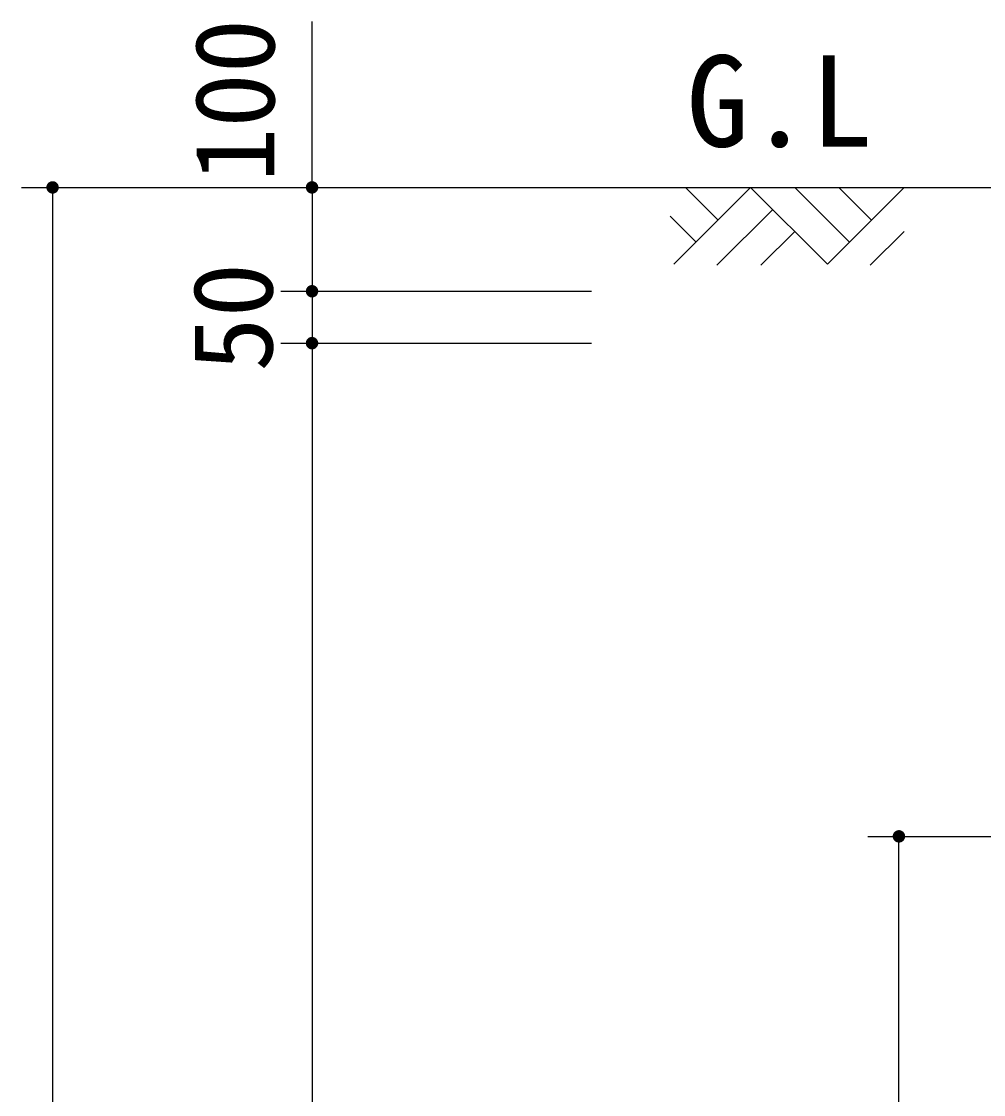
# Model space of a CAD drawing. Units: millimetres, scale not verified. Extents: x -8910 to 8910, y -6308 to 6308.
# Drawn here: x -1540 to -613, y -1963 to -929 of the extents above; entities that cross this region are included whole.
import ezdxf
from ezdxf.enums import TextEntityAlignment as Align

# ---------------------------------------------------------------- set-up
doc = ezdxf.new("R2010")
doc.units = ezdxf.units.MM
doc.header["$LTSCALE"] = 30
doc.layers.add('0-4_製作', color=5, linetype='Continuous', lineweight=25)
doc.layers.add('0-5_空気管', color=3, linetype='Continuous', lineweight=25)
doc.styles.add('ＭＳ ゴシック', font='')
doc.styles.get('ＭＳ ゴシック').set_extended_font_data('MS Gothic')

msp = doc.modelspace()

# ---------------------------------------------------------------- linework, layer by layer
at = {"layer": '0-4_製作', "color": 2}
for p, q in [((-1260.16, -1089.09), (-1260.16, -929.26)), ((-1510.16, -1089.09), (-1510.16, -3219.09)), ((-1290.16, -1089.09), (-990.9, -1089.09)), ((-1258.98, -1089.09), (-520.29, -1089.09)), ((-1290.16, -1189.09), (-990.9, -1189.09)), ((-1260.16, -1189.09), (-1260.16, -1239.09)), ((-1290.16, -1239.09), (-990.9, -1239.09)), ((-1260.16, -1239.09), (-1260.16, -2969.09)), ((-724.65, -1714.09), (-548.72, -1714.09)), ((-694.65, -2964.09), (-694.65, -1714.09))]:
    msp.add_line(p, q, dxfattribs=at)
msp.add_lwpolyline([(-1540.16, -1089.09), (-1260.16, -1089.09), (-1260.16, -1189.09)], dxfattribs=at)
at = {"layer": '0-4_製作'}
for points in [[(-1514.27, -1084.71), (-1510.16, -1089.09), (-1514.78, -1085.26)], [(-1513.69, -1084.23), (-1510.16, -1089.09), (-1514.27, -1084.71)], [(-1513.05, -1083.83), (-1510.16, -1089.09), (-1513.69, -1084.23)], [(-1513.05, -1083.83), (-1510.16, -1083.09), (-1510.16, -1089.09)], [(-1512.37, -1083.51), (-1510.16, -1083.09), (-1513.05, -1083.83)], [(-1511.65, -1083.28), (-1510.16, -1083.09), (-1512.37, -1083.51)], [(-1510.91, -1083.14), (-1510.16, -1083.09), (-1511.65, -1083.28)], [(-1510.16, -1083.09), (-1504.16, -1089.09), (-1510.16, -1089.09)], [(-1509.78, -1083.1), (-1504.16, -1089.09), (-1510.16, -1083.09)], [(-1509.03, -1083.19), (-1504.16, -1089.09), (-1509.78, -1083.1)], [(-1508.3, -1083.38), (-1504.16, -1089.09), (-1509.03, -1083.19)], [(-1507.6, -1083.66), (-1504.16, -1089.09), (-1508.3, -1083.38)], [(-1507.6, -1083.66), (-1504.21, -1088.34), (-1504.16, -1089.09)], [(-1506.94, -1084.02), (-1504.21, -1088.34), (-1507.6, -1083.66)], [(-1506.94, -1084.02), (-1504.35, -1087.6), (-1504.21, -1088.34)], [(-1506.33, -1084.47), (-1504.35, -1087.6), (-1506.94, -1084.02)], [(-1506.33, -1084.47), (-1504.58, -1086.88), (-1504.35, -1087.6)], [(-1505.78, -1084.98), (-1504.58, -1086.88), (-1506.33, -1084.47)], [(-1505.78, -1084.98), (-1504.9, -1086.2), (-1504.58, -1086.88)], [(-1505.3, -1085.56), (-1504.9, -1086.2), (-1505.78, -1084.98)], [(-1264.27, -1084.71), (-1260.16, -1089.09), (-1264.78, -1085.26)], [(-1263.69, -1084.23), (-1260.16, -1089.09), (-1264.27, -1084.71)], [(-1263.69, -1084.23), (-1260.16, -1083.09), (-1260.16, -1089.09)], [(-1263.05, -1083.83), (-1260.16, -1083.09), (-1263.69, -1084.23)], [(-1262.37, -1083.51), (-1260.16, -1083.09), (-1263.05, -1083.83)], [(-1261.65, -1083.28), (-1260.16, -1083.09), (-1262.37, -1083.51)], [(-1260.91, -1083.14), (-1260.16, -1083.09), (-1261.65, -1083.28)], [(-1260.16, -1083.09), (-1254.16, -1089.09), (-1260.16, -1089.09)], [(-1259.78, -1083.1), (-1254.16, -1089.09), (-1260.16, -1083.09)], [(-1259.03, -1083.19), (-1254.16, -1089.09), (-1259.78, -1083.1)], [(-1259.03, -1083.19), (-1254.21, -1088.34), (-1254.16, -1089.09)], [(-1258.3, -1083.38), (-1254.21, -1088.34), (-1259.03, -1083.19)], [(-1258.3, -1083.38), (-1254.35, -1087.6), (-1254.21, -1088.34)], [(-1257.6, -1083.66), (-1254.35, -1087.6), (-1258.3, -1083.38)], [(-1257.6, -1083.66), (-1254.58, -1086.88), (-1254.35, -1087.6)], [(-1256.94, -1084.02), (-1254.58, -1086.88), (-1257.6, -1083.66)], [(-1256.94, -1084.02), (-1254.9, -1086.2), (-1254.58, -1086.88)], [(-1256.33, -1084.47), (-1254.9, -1086.2), (-1256.94, -1084.02)], [(-1256.33, -1084.47), (-1255.3, -1085.56), (-1254.9, -1086.2)], [(-1255.78, -1084.98), (-1255.3, -1085.56), (-1256.33, -1084.47)], [(-1516.15, -1088.71), (-1510.16, -1089.09), (-1516.16, -1089.09)], [(-1516.16, -1089.09), (-1512.71, -1094.52), (-1516.11, -1089.84)], [(-1516.16, -1089.09), (-1512.01, -1094.79), (-1512.71, -1094.52)], [(-1510.16, -1089.09), (-1512.01, -1094.79), (-1516.16, -1089.09)], [(-1516.05, -1087.96), (-1510.16, -1089.09), (-1516.15, -1088.71)], [(-1516.11, -1089.84), (-1513.37, -1094.15), (-1515.97, -1090.58)], [(-1516.11, -1089.84), (-1512.71, -1094.52), (-1513.37, -1094.15)], [(-1515.86, -1087.23), (-1510.16, -1089.09), (-1516.05, -1087.96)], [(-1515.97, -1090.58), (-1513.98, -1093.71), (-1515.74, -1091.3)], [(-1515.97, -1090.58), (-1513.37, -1094.15), (-1513.98, -1093.71)], [(-1515.59, -1086.53), (-1510.16, -1089.09), (-1515.86, -1087.23)], [(-1515.74, -1091.3), (-1514.53, -1093.2), (-1515.42, -1091.98)], [(-1515.74, -1091.3), (-1513.98, -1093.71), (-1514.53, -1093.2)], [(-1515.22, -1085.87), (-1510.16, -1089.09), (-1515.59, -1086.53)], [(-1515.42, -1091.98), (-1514.53, -1093.2), (-1515.01, -1092.62)], [(-1514.78, -1085.26), (-1510.16, -1089.09), (-1515.22, -1085.87)], [(-1510.16, -1089.09), (-1511.28, -1094.98), (-1512.01, -1094.79)], [(-1510.16, -1089.09), (-1510.54, -1095.08), (-1511.28, -1094.98)], [(-1510.16, -1089.09), (-1510.16, -1095.09), (-1510.54, -1095.08)], [(-1510.16, -1089.09), (-1509.41, -1095.04), (-1510.16, -1095.09)], [(-1510.16, -1089.09), (-1508.67, -1094.9), (-1509.41, -1095.04)], [(-1510.16, -1089.09), (-1507.95, -1094.67), (-1508.67, -1094.9)], [(-1510.16, -1089.09), (-1507.27, -1094.35), (-1507.95, -1094.67)], [(-1510.16, -1089.09), (-1506.63, -1093.94), (-1507.27, -1094.35)], [(-1504.16, -1089.09), (-1506.63, -1093.94), (-1510.16, -1089.09)], [(-1504.16, -1089.09), (-1506.05, -1093.46), (-1506.63, -1093.94)], [(-1504.16, -1089.09), (-1505.54, -1092.91), (-1506.05, -1093.46)], [(-1504.16, -1089.09), (-1505.09, -1092.3), (-1505.54, -1092.91)], [(-1504.16, -1089.09), (-1504.73, -1091.64), (-1505.09, -1092.3)], [(-1504.16, -1089.09), (-1504.45, -1090.94), (-1504.73, -1091.64)], [(-1504.16, -1089.09), (-1504.26, -1090.21), (-1504.45, -1090.94)], [(-1504.16, -1089.09), (-1504.17, -1089.47), (-1504.26, -1090.21)], [(-1266.15, -1088.71), (-1260.16, -1089.09), (-1266.16, -1089.09)], [(-1266.16, -1089.09), (-1261.28, -1094.98), (-1266.11, -1089.84)], [(-1266.16, -1089.09), (-1260.54, -1095.08), (-1261.28, -1094.98)], [(-1260.16, -1089.09), (-1260.54, -1095.08), (-1266.16, -1089.09)], [(-1266.05, -1087.96), (-1260.16, -1089.09), (-1266.15, -1088.71)], [(-1266.11, -1089.84), (-1262.01, -1094.79), (-1265.97, -1090.58)], [(-1266.11, -1089.84), (-1261.28, -1094.98), (-1262.01, -1094.79)], [(-1265.86, -1087.23), (-1260.16, -1089.09), (-1266.05, -1087.96)], [(-1265.97, -1090.58), (-1262.71, -1094.52), (-1265.74, -1091.3)], [(-1265.97, -1090.58), (-1262.01, -1094.79), (-1262.71, -1094.52)], [(-1265.59, -1086.53), (-1260.16, -1089.09), (-1265.86, -1087.23)], [(-1265.74, -1091.3), (-1263.37, -1094.15), (-1265.42, -1091.98)], [(-1265.74, -1091.3), (-1262.71, -1094.52), (-1263.37, -1094.15)], [(-1265.22, -1085.87), (-1260.16, -1089.09), (-1265.59, -1086.53)], [(-1265.42, -1091.98), (-1263.98, -1093.71), (-1265.01, -1092.62)], [(-1265.42, -1091.98), (-1263.37, -1094.15), (-1263.98, -1093.71)], [(-1264.78, -1085.26), (-1260.16, -1089.09), (-1265.22, -1085.87)], [(-1265.01, -1092.62), (-1263.98, -1093.71), (-1264.53, -1093.2)], [(-1260.16, -1089.09), (-1260.16, -1095.09), (-1260.54, -1095.08)], [(-1260.16, -1089.09), (-1259.41, -1095.04), (-1260.16, -1095.09)], [(-1260.16, -1089.09), (-1258.67, -1094.9), (-1259.41, -1095.04)], [(-1260.16, -1089.09), (-1257.95, -1094.67), (-1258.67, -1094.9)], [(-1260.16, -1089.09), (-1257.27, -1094.35), (-1257.95, -1094.67)], [(-1260.16, -1089.09), (-1256.63, -1093.94), (-1257.27, -1094.35)], [(-1260.16, -1089.09), (-1256.05, -1093.46), (-1256.63, -1093.94)], [(-1254.16, -1089.09), (-1256.05, -1093.46), (-1260.16, -1089.09)], [(-1254.16, -1089.09), (-1255.54, -1092.91), (-1256.05, -1093.46)], [(-1254.16, -1089.09), (-1255.09, -1092.3), (-1255.54, -1092.91)], [(-1254.16, -1089.09), (-1254.73, -1091.64), (-1255.09, -1092.3)], [(-1254.16, -1089.09), (-1254.45, -1090.94), (-1254.73, -1091.64)], [(-1254.16, -1089.09), (-1254.26, -1090.21), (-1254.45, -1090.94)], [(-1254.16, -1089.09), (-1254.17, -1089.47), (-1254.26, -1090.21)], [(-1266.05, -1187.96), (-1260.16, -1189.09), (-1266.15, -1188.71)], [(-1265.86, -1187.23), (-1260.16, -1189.09), (-1266.05, -1187.96)], [(-1265.59, -1186.53), (-1260.16, -1189.09), (-1265.86, -1187.23)], [(-1265.22, -1185.87), (-1260.16, -1189.09), (-1265.59, -1186.53)], [(-1264.78, -1185.26), (-1260.16, -1189.09), (-1265.22, -1185.87)], [(-1264.27, -1184.71), (-1260.16, -1189.09), (-1264.78, -1185.26)], [(-1264.27, -1184.71), (-1260.16, -1183.09), (-1260.16, -1189.09)], [(-1263.69, -1184.23), (-1260.16, -1183.09), (-1264.27, -1184.71)], [(-1263.05, -1183.83), (-1260.16, -1183.09), (-1263.69, -1184.23)], [(-1262.37, -1183.51), (-1260.16, -1183.09), (-1263.05, -1183.83)], [(-1261.65, -1183.28), (-1260.16, -1183.09), (-1262.37, -1183.51)], [(-1260.91, -1183.14), (-1260.16, -1183.09), (-1261.65, -1183.28)], [(-1260.16, -1183.09), (-1254.16, -1189.09), (-1260.16, -1189.09)], [(-1259.78, -1183.1), (-1254.16, -1189.09), (-1260.16, -1183.09)], [(-1259.78, -1183.1), (-1254.21, -1188.34), (-1254.16, -1189.09)], [(-1259.03, -1183.19), (-1254.21, -1188.34), (-1259.78, -1183.1)], [(-1259.03, -1183.19), (-1254.35, -1187.6), (-1254.21, -1188.34)], [(-1258.3, -1183.38), (-1254.35, -1187.6), (-1259.03, -1183.19)], [(-1258.3, -1183.38), (-1254.58, -1186.88), (-1254.35, -1187.6)], [(-1257.6, -1183.66), (-1254.58, -1186.88), (-1258.3, -1183.38)], [(-1257.6, -1183.66), (-1254.9, -1186.2), (-1254.58, -1186.88)], [(-1256.94, -1184.02), (-1254.9, -1186.2), (-1257.6, -1183.66)], [(-1256.94, -1184.02), (-1255.3, -1185.56), (-1254.9, -1186.2)], [(-1256.33, -1184.47), (-1255.3, -1185.56), (-1256.94, -1184.02)], [(-1256.33, -1184.47), (-1255.78, -1184.98), (-1255.3, -1185.56)], [(-1266.15, -1188.71), (-1260.16, -1189.09), (-1266.16, -1189.09)], [(-1266.16, -1189.09), (-1260.54, -1195.08), (-1266.11, -1189.84)], [(-1266.16, -1189.09), (-1260.16, -1195.09), (-1260.54, -1195.08)], [(-1260.16, -1189.09), (-1260.16, -1195.09), (-1266.16, -1189.09)], [(-1266.11, -1189.84), (-1261.28, -1194.98), (-1265.97, -1190.58)], [(-1266.11, -1189.84), (-1260.54, -1195.08), (-1261.28, -1194.98)], [(-1265.97, -1190.58), (-1262.01, -1194.79), (-1265.74, -1191.3)], [(-1265.97, -1190.58), (-1261.28, -1194.98), (-1262.01, -1194.79)], [(-1265.74, -1191.3), (-1262.71, -1194.52), (-1265.42, -1191.98)], [(-1265.74, -1191.3), (-1262.01, -1194.79), (-1262.71, -1194.52)], [(-1265.42, -1191.98), (-1263.37, -1194.15), (-1265.01, -1192.62)], [(-1265.42, -1191.98), (-1262.71, -1194.52), (-1263.37, -1194.15)], [(-1265.01, -1192.62), (-1263.98, -1193.71), (-1264.53, -1193.2)], [(-1265.01, -1192.62), (-1263.37, -1194.15), (-1263.98, -1193.71)], [(-1260.16, -1189.09), (-1259.41, -1195.04), (-1260.16, -1195.09)], [(-1260.16, -1189.09), (-1258.67, -1194.9), (-1259.41, -1195.04)], [(-1260.16, -1189.09), (-1257.95, -1194.67), (-1258.67, -1194.9)], [(-1260.16, -1189.09), (-1257.27, -1194.35), (-1257.95, -1194.67)], [(-1260.16, -1189.09), (-1256.63, -1193.94), (-1257.27, -1194.35)], [(-1260.16, -1189.09), (-1256.05, -1193.46), (-1256.63, -1193.94)], [(-1260.16, -1189.09), (-1255.54, -1192.91), (-1256.05, -1193.46)], [(-1254.16, -1189.09), (-1255.54, -1192.91), (-1260.16, -1189.09)], [(-1254.16, -1189.09), (-1255.09, -1192.3), (-1255.54, -1192.91)], [(-1254.16, -1189.09), (-1254.73, -1191.64), (-1255.09, -1192.3)], [(-1254.16, -1189.09), (-1254.45, -1190.94), (-1254.73, -1191.64)], [(-1254.16, -1189.09), (-1254.26, -1190.21), (-1254.45, -1190.94)], [(-1254.16, -1189.09), (-1254.17, -1189.47), (-1254.26, -1190.21)], [(-1266.15, -1238.71), (-1260.16, -1239.09), (-1266.16, -1239.09)], [(-1266.16, -1239.09), (-1260.54, -1245.08), (-1266.11, -1239.84)], [(-1266.16, -1239.09), (-1260.16, -1245.09), (-1260.54, -1245.08)], [(-1260.16, -1239.09), (-1260.16, -1245.09), (-1266.16, -1239.09)], [(-1266.05, -1237.96), (-1260.16, -1239.09), (-1266.15, -1238.71)], [(-1266.11, -1239.84), (-1261.28, -1244.98), (-1265.97, -1240.58)], [(-1266.11, -1239.84), (-1260.54, -1245.08), (-1261.28, -1244.98)], [(-1265.86, -1237.23), (-1260.16, -1239.09), (-1266.05, -1237.96)], [(-1265.59, -1236.53), (-1260.16, -1239.09), (-1265.86, -1237.23)], [(-1265.22, -1235.87), (-1260.16, -1239.09), (-1265.59, -1236.53)], [(-1264.78, -1235.26), (-1260.16, -1239.09), (-1265.22, -1235.87)], [(-1264.27, -1234.71), (-1260.16, -1239.09), (-1264.78, -1235.26)], [(-1264.27, -1234.71), (-1260.16, -1233.09), (-1260.16, -1239.09)], [(-1263.69, -1234.23), (-1260.16, -1233.09), (-1264.27, -1234.71)], [(-1263.05, -1233.83), (-1260.16, -1233.09), (-1263.69, -1234.23)], [(-1262.37, -1233.51), (-1260.16, -1233.09), (-1263.05, -1233.83)], [(-1261.65, -1233.28), (-1260.16, -1233.09), (-1262.37, -1233.51)], [(-1260.91, -1233.14), (-1260.16, -1233.09), (-1261.65, -1233.28)], [(-1260.16, -1233.09), (-1254.16, -1239.09), (-1260.16, -1239.09)], [(-1259.78, -1233.1), (-1254.16, -1239.09), (-1260.16, -1233.09)], [(-1260.16, -1239.09), (-1259.41, -1245.04), (-1260.16, -1245.09)], [(-1260.16, -1239.09), (-1258.67, -1244.9), (-1259.41, -1245.04)], [(-1260.16, -1239.09), (-1257.95, -1244.67), (-1258.67, -1244.9)], [(-1260.16, -1239.09), (-1257.27, -1244.35), (-1257.95, -1244.67)], [(-1260.16, -1239.09), (-1256.63, -1243.94), (-1257.27, -1244.35)], [(-1260.16, -1239.09), (-1256.05, -1243.46), (-1256.63, -1243.94)], [(-1260.16, -1239.09), (-1255.54, -1242.91), (-1256.05, -1243.46)], [(-1254.16, -1239.09), (-1255.54, -1242.91), (-1260.16, -1239.09)], [(-1259.78, -1233.1), (-1254.21, -1238.34), (-1254.16, -1239.09)], [(-1259.03, -1233.19), (-1254.21, -1238.34), (-1259.78, -1233.1)], [(-1259.03, -1233.19), (-1254.35, -1237.6), (-1254.21, -1238.34)], [(-1258.3, -1233.38), (-1254.35, -1237.6), (-1259.03, -1233.19)], [(-1258.3, -1233.38), (-1254.58, -1236.88), (-1254.35, -1237.6)], [(-1257.6, -1233.66), (-1254.58, -1236.88), (-1258.3, -1233.38)], [(-1257.6, -1233.66), (-1254.9, -1236.2), (-1254.58, -1236.88)], [(-1256.94, -1234.02), (-1254.9, -1236.2), (-1257.6, -1233.66)], [(-1256.94, -1234.02), (-1255.3, -1235.56), (-1254.9, -1236.2)], [(-1256.33, -1234.47), (-1255.3, -1235.56), (-1256.94, -1234.02)], [(-1256.33, -1234.47), (-1255.78, -1234.98), (-1255.3, -1235.56)], [(-1254.16, -1239.09), (-1255.09, -1242.3), (-1255.54, -1242.91)], [(-1254.16, -1239.09), (-1254.73, -1241.64), (-1255.09, -1242.3)], [(-1254.16, -1239.09), (-1254.45, -1240.94), (-1254.73, -1241.64)], [(-1254.16, -1239.09), (-1254.26, -1240.21), (-1254.45, -1240.94)], [(-1254.16, -1239.09), (-1254.17, -1239.46), (-1254.26, -1240.21)], [(-1265.97, -1240.58), (-1262.01, -1244.79), (-1265.74, -1241.3)], [(-1265.97, -1240.58), (-1261.28, -1244.98), (-1262.01, -1244.79)], [(-1265.74, -1241.3), (-1262.71, -1244.52), (-1265.42, -1241.98)], [(-1265.74, -1241.3), (-1262.01, -1244.79), (-1262.71, -1244.52)], [(-1265.42, -1241.98), (-1263.37, -1244.15), (-1265.01, -1242.61)], [(-1265.42, -1241.98), (-1262.71, -1244.52), (-1263.37, -1244.15)], [(-1265.01, -1242.61), (-1263.98, -1243.71), (-1264.53, -1243.2)], [(-1265.01, -1242.61), (-1263.37, -1244.15), (-1263.98, -1243.71)], [(-700.64, -1713.71), (-694.65, -1714.09), (-700.65, -1714.09)], [(-700.65, -1714.09), (-694.65, -1714.09), (-700.61, -1714.84)], [(-700.55, -1712.96), (-694.65, -1714.09), (-700.64, -1713.71)], [(-700.61, -1714.84), (-694.65, -1714.09), (-700.46, -1715.58)], [(-700.36, -1712.23), (-694.65, -1714.09), (-700.55, -1712.96)], [(-700.46, -1715.58), (-694.65, -1714.09), (-700.23, -1716.3)], [(-700.08, -1711.53), (-694.65, -1714.09), (-700.36, -1712.23)], [(-700.23, -1716.3), (-694.65, -1714.09), (-699.91, -1716.98)], [(-700.08, -1711.53), (-694.65, -1708.09), (-694.65, -1714.09)], [(-699.72, -1710.87), (-694.65, -1708.09), (-700.08, -1711.53)], [(-699.91, -1716.98), (-694.65, -1714.09), (-699.51, -1717.61)], [(-699.28, -1710.26), (-694.65, -1708.09), (-699.72, -1710.87)], [(-699.51, -1717.61), (-694.65, -1714.09), (-699.03, -1718.19)], [(-698.76, -1709.71), (-694.65, -1708.09), (-699.28, -1710.26)], [(-699.03, -1718.19), (-694.65, -1714.09), (-694.65, -1720.09)], [(-698.18, -1709.23), (-694.65, -1708.09), (-698.76, -1709.71)], [(-697.54, -1708.83), (-694.65, -1708.09), (-698.18, -1709.23)], [(-696.86, -1708.51), (-694.65, -1708.09), (-697.54, -1708.83)], [(-696.14, -1708.28), (-694.65, -1708.09), (-696.86, -1708.51)], [(-695.4, -1708.13), (-694.65, -1708.09), (-696.14, -1708.28)], [(-694.65, -1708.09), (-688.65, -1714.09), (-694.65, -1714.09)], [(-694.65, -1708.09), (-688.7, -1713.34), (-688.65, -1714.09)], [(-694.65, -1708.09), (-688.84, -1712.6), (-688.7, -1713.34)], [(-694.65, -1708.09), (-689.07, -1711.88), (-688.84, -1712.6)], [(-694.65, -1708.09), (-689.39, -1711.2), (-689.07, -1711.88)], [(-694.65, -1708.09), (-689.8, -1710.56), (-689.39, -1711.2)], [(-694.65, -1708.09), (-690.28, -1709.98), (-689.8, -1710.56)], [(-694.65, -1708.09), (-690.83, -1709.46), (-690.28, -1709.98)], [(-694.28, -1708.1), (-690.83, -1709.46), (-694.65, -1708.09)], [(-694.65, -1714.09), (-693.9, -1720.04), (-694.65, -1720.09)], [(-694.65, -1714.09), (-693.16, -1719.9), (-693.9, -1720.04)], [(-694.65, -1714.09), (-692.44, -1719.67), (-693.16, -1719.9)], [(-694.65, -1714.09), (-691.76, -1719.35), (-692.44, -1719.67)], [(-694.65, -1714.09), (-691.13, -1718.94), (-691.76, -1719.35)], [(-694.65, -1714.09), (-690.55, -1718.46), (-691.13, -1718.94)], [(-694.65, -1714.09), (-690.03, -1717.91), (-690.55, -1718.46)], [(-694.65, -1714.09), (-689.59, -1717.3), (-690.03, -1717.91)], [(-694.65, -1714.09), (-689.22, -1716.64), (-689.59, -1717.3)], [(-694.65, -1714.09), (-688.95, -1715.94), (-689.22, -1716.64)], [(-688.65, -1714.09), (-688.95, -1715.94), (-694.65, -1714.09)], [(-693.53, -1708.19), (-690.83, -1709.46), (-694.28, -1708.1)], [(-693.53, -1708.19), (-691.44, -1709.02), (-690.83, -1709.46)], [(-692.8, -1708.38), (-691.44, -1709.02), (-693.53, -1708.19)], [(-692.8, -1708.38), (-692.1, -1708.66), (-691.44, -1709.02)], [(-688.65, -1714.09), (-688.76, -1715.21), (-688.95, -1715.94)], [(-688.65, -1714.09), (-688.66, -1714.46), (-688.76, -1715.21)], [(-699.03, -1718.19), (-695.03, -1720.08), (-698.48, -1718.71)], [(-699.03, -1718.19), (-694.65, -1720.09), (-695.03, -1720.08)], [(-698.48, -1718.71), (-695.78, -1719.98), (-697.87, -1719.15)], [(-698.48, -1718.71), (-695.03, -1720.08), (-695.78, -1719.98)], [(-697.87, -1719.15), (-696.51, -1719.79), (-697.21, -1719.52)], [(-697.87, -1719.15), (-695.78, -1719.98), (-696.51, -1719.79)]]:
    msp.add_solid(points, dxfattribs=at)
at = {"layer": '0-5_空気管'}
for p, q in [((-837.51, -1089.12), (-911.39, -1163.01)), ((-868.96, -1120.58), (-900.42, -1089.12)), ((-763.62, -1163.01), (-837.51, -1089.12)), ((-742.41, -1141.79), (-795.08, -1089.12)), ((-689.74, -1089.12), (-763.62, -1163.01)), ((-721.2, -1120.58), (-752.65, -1089.12)), ((-816.29, -1110.34), (-870.08, -1164.12)), ((-890.18, -1141.79), (-915.19, -1116.78)), ((-795.08, -1131.55), (-827.65, -1164.12)), ((-689.74, -1131.55), (-722.31, -1164.12))]:
    msp.add_line(p, q, dxfattribs=at)

# ---------------------------------------------------------------- texts
at = {"layer": '0-4_製作', "color": 4, "style": 'ＭＳ ゴシック'}
for s, p in [('100', (-1273.38, -1083.89)), ('50', (-1275.16, -1266.59))]:
    msp.add_text(s, height=76.98, rotation=90, dxfattribs=at).set_placement(p, align=Align.BOTTOM_LEFT)
at = {"layer": '0-5_空気管', "color": 4, "style": 'ＭＳ ゴシック'}
msp.add_text('G.L', height=87.98, dxfattribs=at).set_placement((-899.33, -1076.24), align=Align.BOTTOM_LEFT)

doc.saveas('drawing.dxf')
